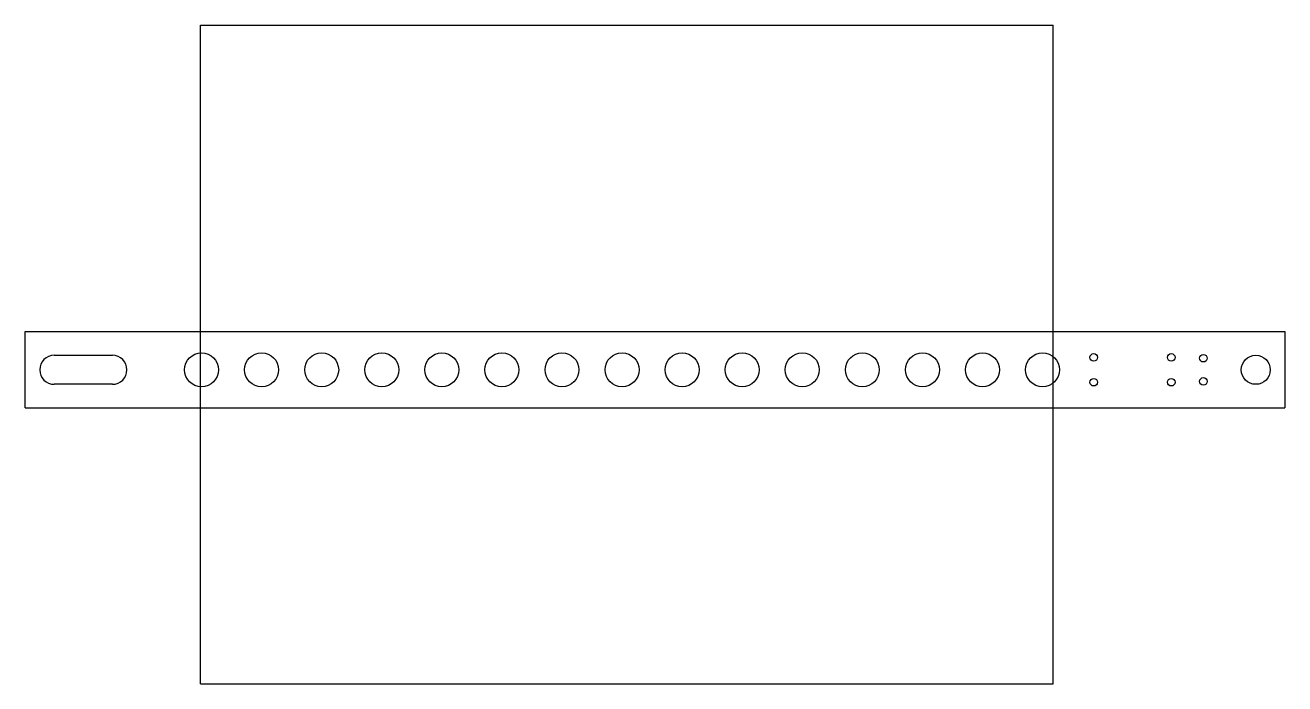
# Model space of a CAD drawing. Header units: inches. Extents: x -4.5 to 28, y 0 to 17.
import ezdxf

# ---------------------------------------------------------------- set-up
doc = ezdxf.new("R2010")
doc.units = ezdxf.units.IN
doc.header["$LTSCALE"] = 1.21
doc.header["$MEASUREMENT"] = 0
doc.layers.get('0').update_dxf_attribs({"linetype": 'CONTINUOUS'})

msp = doc.modelspace()

# ---------------------------------------------------------------- linework, layer by layer
at = {"color": 7, "linetype": 'CONTINUOUS'}
for p, q in [((0, 0), (0, 17)), ((0, 17), (22, 17)), ((22, 0), (22, 17)), ((-4.521, 7.121), (-4.521, 9.09)), ((-4.521, 9.09), (27.979, 9.09)), ((27.979, 9.09), (27.979, 7.121)), ((-3.771, 8.48), (-2.271, 8.48)), ((-2.271, 7.73), (-3.771, 7.73)), ((-4.521, 7.121), (27.979, 7.121)), ((0, 0), (22, 0))]:
    msp.add_line(p, q, dxfattribs=at)
for centre, radius in [((0.029, 8.105), 0.438), ((1.579, 8.105), 0.438), ((3.129, 8.105), 0.438), ((4.679, 8.105), 0.438), ((6.229, 8.105), 0.438), ((7.779, 8.105), 0.438), ((9.329, 8.105), 0.438), ((10.879, 8.105), 0.438), ((12.429, 8.105), 0.438), ((13.979, 8.105), 0.438), ((15.529, 8.105), 0.438), ((17.079, 8.105), 0.438), ((18.629, 8.105), 0.438), ((20.179, 8.105), 0.438), ((21.729, 8.105), 0.438), ((23.049, 8.425), 0.098), ((25.049, 8.425), 0.098), ((25.879, 8.405), 0.098), ((27.229, 8.105), 0.375), ((23.049, 7.785), 0.098), ((25.049, 7.785), 0.098), ((25.879, 7.805), 0.098)]:
    msp.add_circle(centre, radius, dxfattribs=at)
for centre, start, end in [((-3.771, 8.105), 90, 270), ((-2.271, 8.105), 270, 90)]:
    msp.add_arc(centre, 0.375, start, end, dxfattribs=at)

doc.saveas('drawing.dxf')
